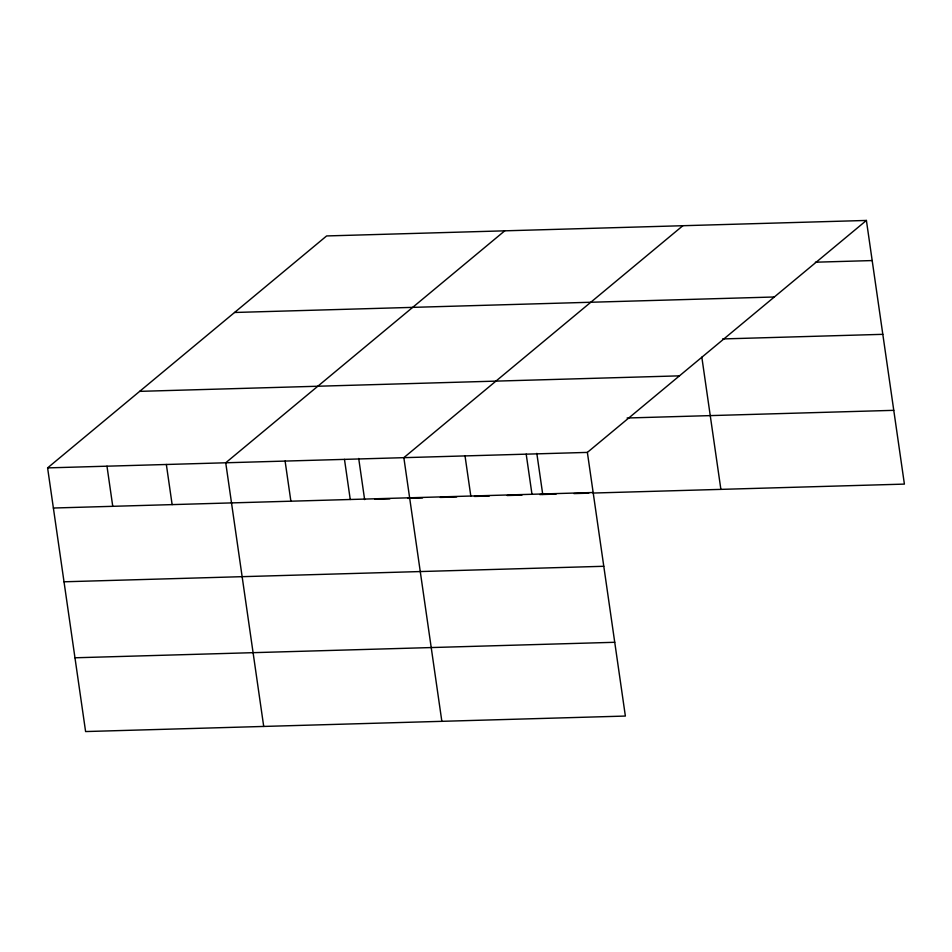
<?xml version="1.0" encoding="UTF-8"?>
<svg xmlns="http://www.w3.org/2000/svg" width="952" height="952" viewBox="0 0 952 952"><rect width="100%" height="100%" fill="white"/><g stroke="black" fill="none" stroke-linecap="round" stroke-linejoin="round"><path stroke-width="1.43" d="M866.403 220.447L587.372 452.402L625.369 716.059L85.597 731.553L47.6 467.896L326.631 235.941L866.403 220.447L904.4 484.104L593.215 493.041M504.762 230.824L225.731 462.779L263.716 726.447M682.881 225.707L403.85 457.662L441.847 721.33M815.388 262.205L872.187 260.562M234.549 312.482L774.321 296.988M722.604 338.936L882.813 334.33M139.682 391.355L679.454 375.85M627.118 417.999L893.773 410.336M47.6 467.896L587.372 452.402M53.383 508.023L593.155 492.517M375.017 499.3L389.856 498.884M407.67 498.372L422.521 497.944M440.336 497.432L456.662 496.956M474.465 496.444L489.316 496.028M507.13 495.516L521.97 495.088M539.784 494.576L556.111 494.1M573.925 493.588L588.764 493.172M64.01 581.791L603.782 566.285M74.97 657.784L614.742 642.291M701.826 357.143L720.878 489.376M536.821 453.354L542.747 494.493M526.194 454.152L531.978 494.278M465.028 455.913L470.812 496.04M358.702 458.459L364.628 499.598M344.481 459.376L350.253 499.491M285.1 461.077L290.884 501.204M166.35 464.481L172.133 504.608M106.981 466.194L112.752 506.309"/></g></svg>
